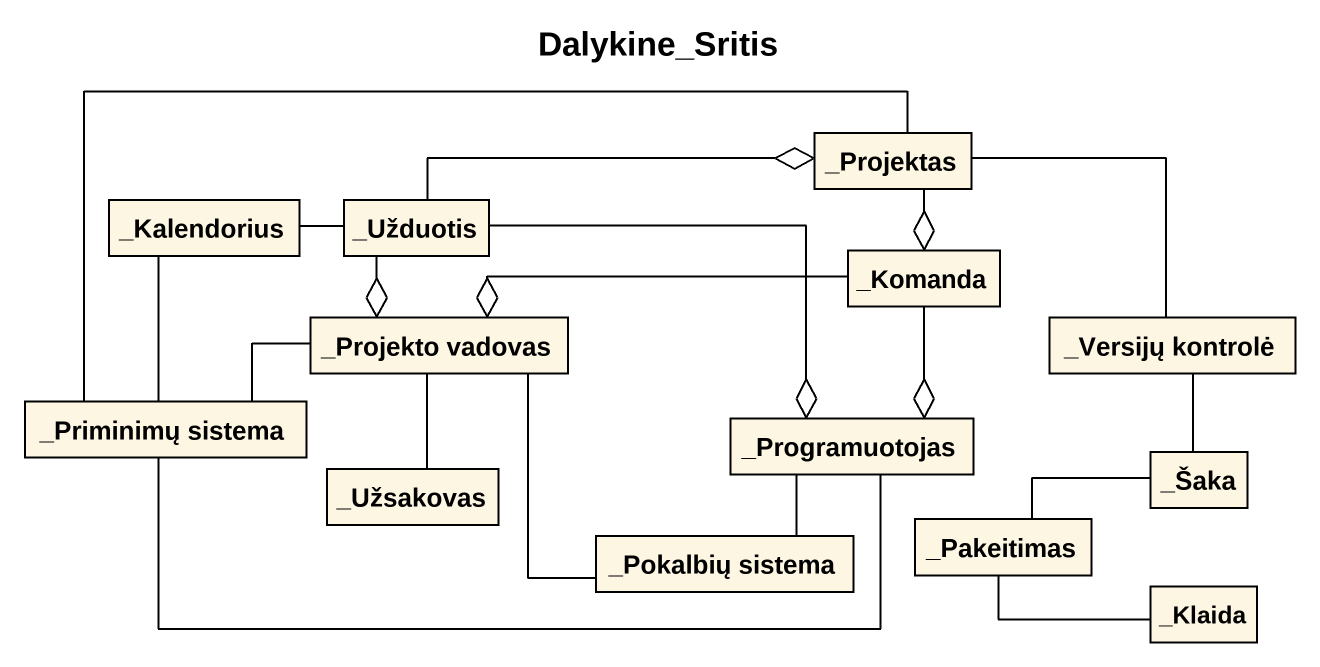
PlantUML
@startuml
title Dalykine_Sritis
hide circle
hide empty members
class "_Projektas" as Projektas
class "_Kalendorius" as Kalendorius
class "_Užduotis" as Užduotis
class "_Komanda" as Komanda
class "_Projekto vadovas" as Projekto_vadovas
class "_Versijų kontrolė" as Versijų_kontrolė
class "_Priminimų sistema" as Priminimų_sistema
class "_Programuotojas" as Programuotojas
class "_Šaka" as Šaka
class "_Užsakovas" as Užsakovas
class "_Pokalbių sistema" as Pokalbių_sistema
class "_Pakeitimas" as Pakeitimas
class "_Klaida" as Klaida
Projektas o-left- Užduotis
Kalendorius -right- Užduotis
Kalendorius -- Priminimų_sistema
Komanda o-up- Projektas
Projekto_vadovas o-up- Užduotis
Projekto_vadovas o-right- Komanda
Versijų_kontrolė -up- Projektas
Versijų_kontrolė -- Šaka
Priminimų_sistema -right- Projektas
Priminimų_sistema -right- Projekto_vadovas
Priminimų_sistema -right- Programuotojas
Programuotojas o-left- Užduotis
Programuotojas o-up- Komanda
Užsakovas -up- Projekto_vadovas
Pokalbių_sistema -up- Projekto_vadovas
Pokalbių_sistema -up- Programuotojas
Pakeitimas -right- Šaka
Pakeitimas -right- Klaida
@enduml
